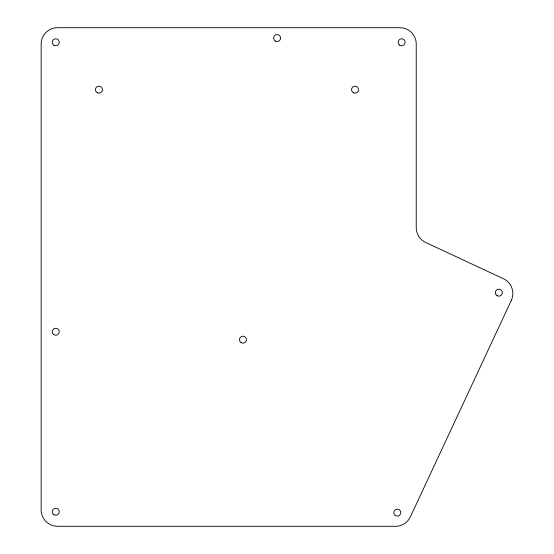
<?xml version="1.0" encoding="UTF-8"?>
<svg xmlns="http://www.w3.org/2000/svg" width="554" height="554" viewBox="0 0 554 554"><rect width="100%" height="100%" fill="white"/><g stroke="black" fill="none" stroke-linecap="round" stroke-linejoin="round"><path stroke-width="0.83" d="M511.321 300.386L410.362 516.889A16.301 16.301 0 0 1 395.591 526.3L57.457 526.3A16.301 16.301 0 0 1 41.155 509.999L41.155 44.001A16.301 16.301 0 0 1 57.457 27.7L399.933 27.7A16.301 16.301 0 0 1 416.234 44.001L416.234 227.68A16.301 16.301 0 0 0 425.645 242.458L503.434 278.724A16.301 16.301 0 0 1 511.321 300.386M497.076 295.697A3.49 3.49 0 0 0 502.319 292.671A3.49 3.49 0 0 0 497.076 289.645A3.49 3.49 0 0 0 497.076 295.697M241.018 342.573A3.49 3.49 0 0 0 246.447 339.9A3.49 3.49 0 0 0 241.412 336.541A3.49 3.49 0 0 0 241.018 342.573M53.8 334.644A3.49 3.49 0 0 0 59.23 331.971A3.49 3.49 0 0 0 54.195 328.605A3.49 3.49 0 0 0 53.8 334.644M53.994 45.31A3.49 3.49 0 0 0 59.236 42.284A3.49 3.49 0 0 0 53.994 39.258A3.49 3.49 0 0 0 53.994 45.31M275.359 41.072A3.49 3.49 0 0 0 280.594 38.053A3.49 3.49 0 0 0 275.359 35.027A3.49 3.49 0 0 0 275.359 41.072M399.69 45.186A3.49 3.49 0 0 0 405.119 42.513A3.49 3.49 0 0 0 400.085 39.154A3.49 3.49 0 0 0 399.69 45.186M353.3 92.691A3.49 3.49 0 0 0 358.535 89.665A3.49 3.49 0 0 0 353.3 86.646A3.49 3.49 0 0 0 353.3 92.691M97.172 92.691A3.49 3.49 0 0 0 102.414 89.665A3.49 3.49 0 0 0 97.172 86.646A3.49 3.49 0 0 0 97.172 92.691M53.994 514.742A3.49 3.49 0 0 0 59.236 511.716A3.49 3.49 0 0 0 53.994 508.69A3.49 3.49 0 0 0 53.994 514.742M395.521 515.649A3.49 3.49 0 0 0 400.757 512.63A3.49 3.49 0 0 0 395.521 509.604A3.49 3.49 0 0 0 395.521 515.649"/></g></svg>
